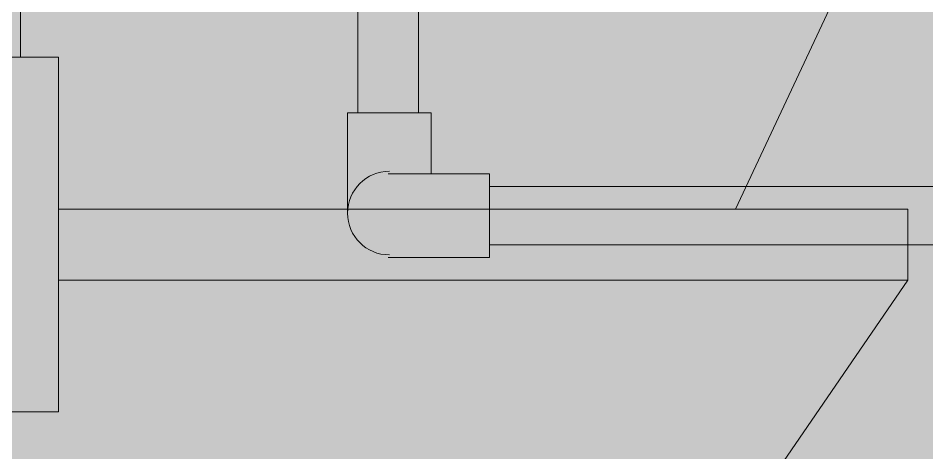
# Model space of a CAD drawing. Header units: millimetres. Extents: x 28 to 201, y 462 to 575.
# Drawn here: x 121.6323 to 121.9478, y 559.5329 to 559.6839 of the extents above; entities that cross this region are included whole.
import ezdxf

# ---------------------------------------------------------------- set-up
doc = ezdxf.new("R2010")
doc.units = ezdxf.units.MM
doc.layers.add('1- 3', color=3, linetype='Continuous')
doc.layers.add('8 hatch 2', color=104, linetype='Continuous')

# ---------------------------------------------------------------- blocks, each defined once
blk = doc.blocks.new('CTOBOM')
at = {"color": 0, "lineweight": 20}
for p, q in [((5.82192, -0.61512), (5.82192, -1.76542)), ((5.84217, -1.76542), (5.84217, -0.61512)), ((5.69871, -1.61844), (5.82985, -1.68005)), ((5.82985, -1.91504), (5.82985, -1.6202)), ((5.82985, -1.6202), (5.85449, -1.6202)), ((5.85449, -1.6202), (5.85449, -1.91504)), ((5.85449, -1.6202), (6.02259, -1.7355)), ((5.84657, -1.76542), (5.81752, -1.76542)), ((5.81752, -1.76542), (5.81752, -1.80062)), ((5.82192, -1.76542), (5.84217, -1.76542)), ((5.84657, -1.80062), (5.84657, -1.76542)), ((5.7964, -1.8147), (5.7964, -1.78566)), ((5.7964, -1.78566), (5.81752, -1.78566)), ((5.68903, -1.79006), (5.7964, -1.79006)), ((5.7964, -1.79006), (5.7964, -1.81118)), ((5.7964, -1.81118), (5.68903, -1.81118)), ((5.83161, -1.8147), (5.7964, -1.8147)), ((5.77704, -1.96784), (5.77704, -1.91504)), ((5.77704, -1.91504), (5.90025, -1.91504)), ((5.90025, -1.91504), (5.90025, -1.96784)), ((5.66703, -1.92824), (5.77704, -1.92824))]:
    blk.add_line(p, q, dxfattribs=at)
blk.add_open_spline([(5.81664, -1.80018), (5.81664, -1.8082), (5.82315, -1.8147), (5.83117, -1.8147), (5.83919, -1.8147), (5.84569, -1.8082), (5.84569, -1.80018)], degree=3, knots=[0, 0, 0, 0, 1, 1, 1, 2, 2, 2, 2], dxfattribs=at)
blk.add_open_spline([(5.83117, -1.8147), (5.83919, -1.8147), (5.84569, -1.8082), (5.84569, -1.80018)], degree=3, dxfattribs=at)
blk = doc.blocks.new('zonas hatch')
at = {"layer": '8 hatch 2', "ltscale": 2, "transparency": 33554483}
h = blk.add_hatch(color=6, dxfattribs=at)
h.dxf.hatch_style = 1
h.paths.add_polyline_path([(79.84048, 79.60505), (60.14999, 79.60505), (60.14999, 62.26086), (84.49943, 62.26086)])

msp = doc.modelspace()

# ---------------------------------------------------------------- block references
at = {"color": 1}
msp.add_blockref('zonas hatch', (43.72087, 485.84233), dxfattribs=at)
at = {"layer": '1- 3', "rotation": 270}
msp.add_blockref('CTOBOM', (123.56135, 565.44738), dxfattribs=at)

doc.saveas('drawing.dxf')
